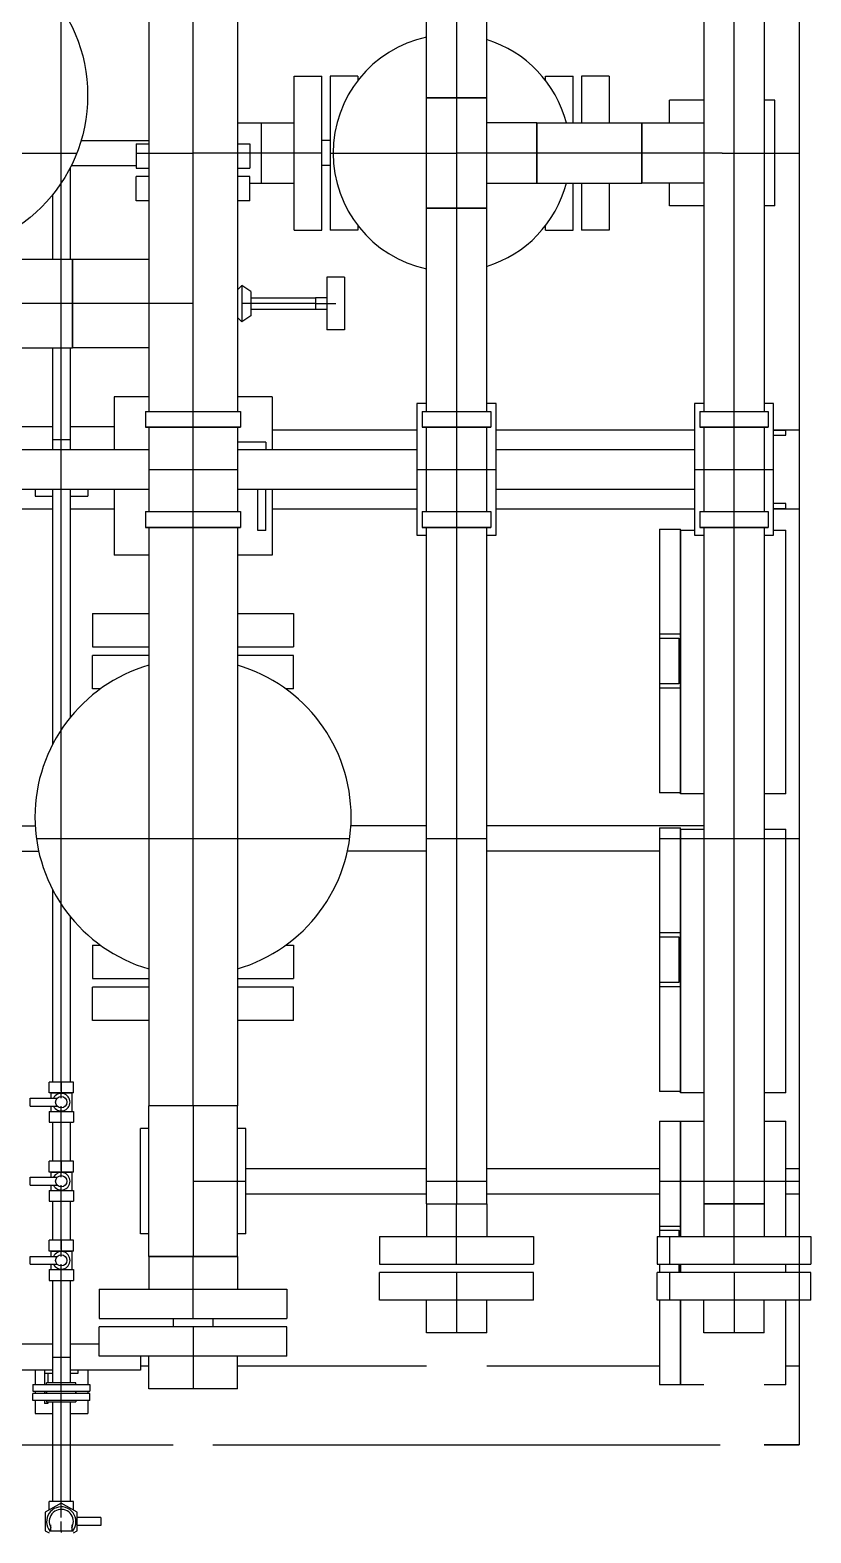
# Model space of a CAD drawing. Header units: inches. Extents: x 517790 to 538444, y 301815 to 302461.
# Drawn here: x 517882.273 to 517883.672, y 302327.072 to 302329.763 of the extents above; entities that cross this region are included whole.
import ezdxf

# ---------------------------------------------------------------- set-up
doc = ezdxf.new("R2010")
doc.units = ezdxf.units.IN
doc.header["$MEASUREMENT"] = 0
doc.layers.add('硅胶总平面底图 工艺装置区', color=253, linetype='Continuous')

msp = doc.modelspace()

# ---------------------------------------------------------------- linework, layer by layer
at = {"layer": '硅胶总平面底图 工艺装置区', "color": 253, "linetype": 'Continuous', "lineweight": -3}
for p, q in [((517883.6503, 302336.2925), (517883.6503, 302327.6033)), ((517882.9828, 302329.6417), (517882.9828, 302331.7991)), ((517883.0367, 302331.7991), (517883.0367, 302329.6417)), ((517883.0907, 302329.6417), (517883.0907, 302331.7991)), ((517882.4853, 302330.4938), (517882.4853, 302329.0804)), ((517882.5648, 302329.0804), (517882.5648, 302330.4938)), ((517882.6442, 302330.4938), (517882.6442, 302329.0804)), ((517883.4797, 302330.0577), (517883.4797, 302329.0804)), ((517883.5337, 302329.0804), (517883.5337, 302330.0577)), ((517883.5876, 302330.0577), (517883.5876, 302329.0804)), ((517882.3288, 302329.4895), (517882.3288, 302329.8026)), ((517882.746, 302329.5429), (517882.746, 302329.6808)), ((517882.746, 302329.6808), (517882.7954, 302329.6808)), ((517882.7954, 302329.5429), (517882.7954, 302329.6808)), ((517882.8105, 302329.6808), (517882.8105, 302329.5429)), ((517882.86, 302329.6808), (517882.8105, 302329.6808)), ((517882.86, 302329.6808), (517882.86, 302329.6727)), ((517883.1963, 302329.6727), (517883.1963, 302329.6808)), ((517883.1963, 302329.6808), (517883.2457, 302329.6808)), ((517883.2457, 302329.5969), (517883.2457, 302329.6808)), ((517883.2608, 302329.6808), (517883.2608, 302329.5969)), ((517883.3103, 302329.6808), (517883.2608, 302329.6808)), ((517883.3103, 302329.6808), (517883.3103, 302329.5969)), ((517882.9828, 302329.6417), (517883.0907, 302329.6417)), ((517883.0907, 302329.6417), (517882.9828, 302329.6417)), ((517882.9828, 302329.4441), (517882.9828, 302329.6417)), ((517883.0367, 302329.6417), (517883.0367, 302329.6417)), ((517883.0367, 302329.6417), (517883.0367, 302329.4441)), ((517883.0907, 302329.4441), (517883.0907, 302329.6417)), ((517883.4182, 302329.5969), (517883.4182, 302329.6373)), ((517883.4797, 302329.6373), (517883.4182, 302329.6373)), ((517883.607, 302329.6373), (517883.5876, 302329.6373)), ((517883.607, 302329.4485), (517883.607, 302329.6373)), ((517882.6442, 302329.5969), (517882.6875, 302329.5969)), ((517882.6875, 302329.489), (517882.6875, 302329.5969)), ((517882.6875, 302329.5429), (517882.6875, 302329.5969)), ((517882.6875, 302329.5969), (517882.746, 302329.5969)), ((517883.1806, 302329.5969), (517883.0907, 302329.5969)), ((517883.1806, 302329.5429), (517883.1806, 302329.5969)), ((517883.1806, 302329.5969), (517883.1806, 302329.489)), ((517883.1806, 302329.5969), (517883.3687, 302329.5969)), ((517883.3687, 302329.489), (517883.3687, 302329.5969)), ((517883.3687, 302329.5969), (517883.4797, 302329.5969)), ((517883.3687, 302329.5969), (517883.3687, 302329.489)), ((517882.0928, 302329.5429), (517882.3565, 302329.5429)), ((517882.3643, 302329.5656), (517882.4853, 302329.5656)), ((517882.4628, 302329.5596), (517882.4853, 302329.5596)), ((517882.4628, 302329.5596), (517882.4628, 302329.5161)), ((517882.4628, 302329.5429), (517882.5648, 302329.5429)), ((517882.6667, 302329.5429), (517882.5648, 302329.5429)), ((517882.6442, 302329.5596), (517882.6667, 302329.5596)), ((517882.6667, 302329.5596), (517882.6667, 302329.5161)), ((517882.6875, 302329.5429), (517882.6667, 302329.5429)), ((517882.6875, 302329.5656), (517882.6875, 302329.5656)), ((517882.6875, 302329.5429), (517882.6875, 302329.5429)), ((517882.7954, 302329.5429), (517882.6875, 302329.5429)), ((517882.6875, 302329.489), (517882.6875, 302329.5429)), ((517882.746, 302329.4051), (517882.746, 302329.5429)), ((517882.8105, 302329.5656), (517882.7954, 302329.5656)), ((517882.7954, 302329.4051), (517882.7954, 302329.5429)), ((517882.8105, 302329.5429), (517882.8105, 302329.4051)), ((517882.8105, 302329.5429), (517883.0367, 302329.5429)), ((517883.0907, 302329.5429), (517883.0367, 302329.5429)), ((517883.1806, 302329.5429), (517883.0907, 302329.5429)), ((517883.1806, 302329.5429), (517883.1806, 302329.5429)), ((517883.1806, 302329.5429), (517883.1806, 302329.5429)), ((517883.1806, 302329.489), (517883.1806, 302329.5429)), ((517883.3687, 302329.5429), (517883.1806, 302329.5429)), ((517883.3687, 302329.5429), (517883.3687, 302329.5429)), ((517883.3687, 302329.5429), (517883.3687, 302329.5429)), ((517883.4797, 302329.5429), (517883.3687, 302329.5429)), ((517883.5126, 302329.5429), (517883.4797, 302329.5429)), ((517883.5126, 302329.5429), (517883.6503, 302329.5429)), ((517882.3445, 302329.5163), (517882.3445, 302329.3528)), ((517882.3465, 302329.5203), (517882.4628, 302329.5203)), ((517882.4628, 302329.5161), (517882.4853, 302329.5161)), ((517882.6442, 302329.5161), (517882.6667, 302329.5161)), ((517882.6875, 302329.5203), (517882.6875, 302329.5203)), ((517882.8105, 302329.5203), (517882.7954, 302329.5203)), ((517882.3288, 302329.3528), (517882.3288, 302329.4895)), ((517882.4853, 302329.501), (517882.4628, 302329.501)), ((517882.4628, 302329.4576), (517882.4628, 302329.501)), ((517882.6667, 302329.501), (517882.6442, 302329.501)), ((517882.6667, 302329.4576), (517882.6667, 302329.501)), ((517882.6667, 302329.489), (517882.6875, 302329.489)), ((517882.6875, 302329.489), (517882.746, 302329.489)), ((517883.0907, 302329.489), (517883.1806, 302329.489)), ((517883.1806, 302329.489), (517883.3687, 302329.489)), ((517883.2457, 302329.4051), (517883.2457, 302329.489)), ((517883.2608, 302329.489), (517883.2608, 302329.4051)), ((517883.3103, 302329.489), (517883.3103, 302329.4051)), ((517883.4797, 302329.489), (517883.3687, 302329.489)), ((517883.4182, 302329.4485), (517883.4182, 302329.489)), ((517882.313, 302329.468), (517882.313, 302329.3528)), ((517882.4853, 302329.4576), (517882.4628, 302329.4576)), ((517882.6667, 302329.4576), (517882.6442, 302329.4576)), ((517883.0907, 302329.4441), (517882.9828, 302329.4441)), ((517882.9828, 302329.4441), (517883.0907, 302329.4441)), ((517882.9828, 302329.0804), (517882.9828, 302329.4441)), ((517883.0367, 302329.4441), (517883.0367, 302329.4442)), ((517883.0367, 302329.4441), (517883.0367, 302329.4441)), ((517883.0367, 302329.4441), (517883.0367, 302329.0804)), ((517883.0907, 302329.0804), (517883.0907, 302329.4441)), ((517883.4797, 302329.4485), (517883.4182, 302329.4485)), ((517883.607, 302329.4485), (517883.5876, 302329.4485)), ((517882.86, 302329.4132), (517882.86, 302329.4051)), ((517883.1963, 302329.4051), (517883.1963, 302329.4132)), ((517882.746, 302329.4051), (517882.7954, 302329.4051)), ((517882.86, 302329.4051), (517882.8105, 302329.4051)), ((517883.1963, 302329.4051), (517883.2457, 302329.4051)), ((517883.3103, 302329.4051), (517883.2608, 302329.4051)), ((517881.6747, 302329.3528), (517882.349, 302329.3528)), ((517882.3288, 302329.194), (517882.3288, 302329.3528)), ((517882.349, 302329.194), (517882.349, 302329.3528)), ((517882.349, 302329.3528), (517882.4853, 302329.3528)), ((517882.349, 302329.3528), (517882.349, 302329.194)), ((517882.6442, 302329.2982), (517882.652, 302329.306)), ((517882.652, 302329.306), (517882.652, 302329.2409)), ((517882.6682, 302329.2951), (517882.652, 302329.306)), ((517882.8046, 302329.3206), (517882.8046, 302329.2734)), ((517882.836, 302329.3206), (517882.8046, 302329.3206)), ((517882.836, 302329.3206), (517882.836, 302329.2734)), ((517882.349, 302329.2734), (517881.6747, 302329.2734)), ((517882.349, 302329.2734), (517882.349, 302329.2734)), ((517882.349, 302329.2734), (517882.349, 302329.2734)), ((517882.4853, 302329.2734), (517882.349, 302329.2734)), ((517882.5648, 302329.2734), (517882.4853, 302329.2734)), ((517882.6532, 302329.2734), (517882.6532, 302329.2734)), ((517882.6578, 302329.2734), (517882.6532, 302329.2734)), ((517882.6682, 302329.2734), (517882.6578, 302329.2734)), ((517882.6682, 302329.2734), (517882.6578, 302329.2734)), ((517882.6682, 302329.2951), (517882.6682, 302329.2517)), ((517882.6682, 302329.2835), (517882.7843, 302329.2835)), ((517882.7843, 302329.2734), (517882.6682, 302329.2734)), ((517882.7843, 302329.2835), (517882.7843, 302329.2633)), ((517882.7843, 302329.2835), (517882.7843, 302329.2734)), ((517882.8046, 302329.2835), (517882.7843, 302329.2835)), ((517882.7843, 302329.2734), (517882.7843, 302329.2734)), ((517882.7843, 302329.2734), (517882.7843, 302329.2734)), ((517882.7843, 302329.2734), (517882.8046, 302329.2734)), ((517882.7843, 302329.2734), (517882.7843, 302329.2633)), ((517882.8046, 302329.2734), (517882.8203, 302329.2734)), ((517882.8046, 302329.2734), (517882.8046, 302329.2262)), ((517882.836, 302329.2734), (517882.836, 302329.2262)), ((517882.6442, 302329.2487), (517882.652, 302329.2409)), ((517882.6682, 302329.2517), (517882.652, 302329.2409)), ((517882.6682, 302329.2633), (517882.7843, 302329.2633)), ((517882.7843, 302329.2633), (517882.8046, 302329.2633)), ((517882.836, 302329.2262), (517882.8046, 302329.2262)), ((517881.6747, 302329.194), (517882.349, 302329.194)), ((517882.313, 302329.194), (517882.313, 302329.0119)), ((517882.3288, 302329.0119), (517882.3288, 302329.194)), ((517882.3445, 302329.194), (517882.3445, 302329.0119)), ((517882.4853, 302329.194), (517882.349, 302329.194)), ((517882.4853, 302329.1062), (517882.4232, 302329.1062)), ((517882.4232, 302329.1062), (517882.4232, 302329.0119)), ((517882.7064, 302329.1062), (517882.6442, 302329.1062)), ((517882.7064, 302329.1062), (517882.7064, 302329.0119)), ((517882.9828, 302329.0945), (517882.9659, 302329.0945)), ((517882.9828, 302329.0945), (517882.9659, 302329.0945)), ((517882.9659, 302329.0945), (517882.9659, 302328.8585)), ((517882.9659, 302329.0945), (517882.9659, 302328.8585)), ((517883.1075, 302329.0945), (517883.0907, 302329.0945)), ((517883.1075, 302329.0945), (517883.0907, 302329.0945)), ((517883.1075, 302328.8585), (517883.1075, 302329.0945)), ((517883.1075, 302328.8585), (517883.1075, 302329.0945)), ((517883.4629, 302329.0945), (517883.4629, 302328.8585)), ((517883.4629, 302329.0945), (517883.4629, 302328.8585)), ((517883.4797, 302329.0945), (517883.4629, 302329.0945)), ((517883.4797, 302329.0945), (517883.4629, 302329.0945)), ((517883.6045, 302329.0945), (517883.5876, 302329.0945)), ((517883.6045, 302329.0945), (517883.5876, 302329.0945)), ((517883.6045, 302328.8585), (517883.6045, 302329.0945)), ((517883.6045, 302328.8585), (517883.6045, 302329.0945)), ((517882.4798, 302329.0804), (517882.5648, 302329.0804)), ((517882.4798, 302329.0804), (517882.5648, 302329.0804)), ((517882.4798, 302329.0804), (517882.4798, 302329.052)), ((517882.5648, 302329.052), (517882.5648, 302329.0804)), ((517882.5648, 302329.0804), (517882.6497, 302329.0804)), ((517882.5648, 302329.0804), (517882.6497, 302329.0804)), ((517882.6497, 302329.0804), (517882.6497, 302329.052)), ((517882.9754, 302329.0804), (517883.0367, 302329.0804)), ((517882.9754, 302329.0804), (517883.0367, 302329.0804)), ((517882.9754, 302329.0804), (517882.9754, 302329.052)), ((517883.0367, 302329.0804), (517883.0981, 302329.0804)), ((517883.0367, 302329.0804), (517883.0981, 302329.0804)), ((517883.0367, 302329.0804), (517883.0367, 302329.052)), ((517883.0981, 302329.0804), (517883.0981, 302329.052)), ((517883.4723, 302329.0804), (517883.5337, 302329.0804)), ((517883.4723, 302329.0804), (517883.5337, 302329.0804)), ((517883.4723, 302329.0804), (517883.4723, 302329.052)), ((517883.5337, 302329.052), (517883.5337, 302329.0804)), ((517883.5337, 302329.0804), (517883.595, 302329.0804)), ((517883.5337, 302329.0804), (517883.595, 302329.0804)), ((517883.595, 302329.0804), (517883.595, 302329.052)), ((517882.2344, 302329.0535), (517882.313, 302329.0535)), ((517882.313, 302329.0299), (517882.3445, 302329.0299)), ((517882.3445, 302329.0535), (517882.4232, 302329.0535)), ((517882.5648, 302329.052), (517882.4798, 302329.052)), ((517882.4798, 302329.052), (517882.5648, 302329.052)), ((517882.4853, 302329.052), (517882.4853, 302328.901)), ((517882.5648, 302328.901), (517882.5648, 302329.052)), ((517882.6497, 302329.052), (517882.5648, 302329.052)), ((517882.5648, 302329.052), (517882.6497, 302329.052)), ((517882.6442, 302329.052), (517882.6442, 302328.901)), ((517882.7064, 302329.0473), (517882.9659, 302329.0473)), ((517883.0367, 302329.052), (517882.9754, 302329.052)), ((517882.9754, 302329.052), (517883.0367, 302329.052)), ((517882.9828, 302328.901), (517882.9828, 302329.052)), ((517883.0981, 302329.052), (517883.0367, 302329.052)), ((517883.0367, 302329.052), (517883.0981, 302329.052)), ((517883.0367, 302329.052), (517883.0367, 302328.901)), ((517883.0907, 302328.901), (517883.0907, 302329.052)), ((517883.1075, 302329.0473), (517883.4629, 302329.0473)), ((517883.5337, 302329.052), (517883.4723, 302329.052)), ((517883.4723, 302329.052), (517883.5337, 302329.052)), ((517883.4797, 302329.052), (517883.4797, 302328.901)), ((517883.5337, 302328.901), (517883.5337, 302329.052)), ((517883.595, 302329.052), (517883.5337, 302329.052)), ((517883.5337, 302329.052), (517883.595, 302329.052)), ((517883.5876, 302329.052), (517883.5876, 302328.901)), ((517883.6045, 302329.0473), (517883.6503, 302329.0473)), ((517883.6267, 302329.0464), (517883.6045, 302329.0464)), ((517883.6045, 302329.0379), (517883.6267, 302329.0379)), ((517883.6267, 302329.0379), (517883.6267, 302329.0464)), ((517883.6503, 302329.0473), (517883.6503, 302328.9057)), ((517881.6916, 302329.0119), (517882.4853, 302329.0119)), ((517882.3288, 302328.9411), (517882.3288, 302329.0119)), ((517882.695, 302329.025), (517882.6442, 302329.025)), ((517882.6442, 302329.0119), (517882.9659, 302329.0119)), ((517882.695, 302329.025), (517882.695, 302329.0119)), ((517883.1075, 302329.0119), (517883.4629, 302329.0119)), ((517882.4853, 302328.9765), (517882.6442, 302328.9765)), ((517882.9659, 302328.9765), (517882.9828, 302328.9765)), ((517882.9828, 302328.9765), (517883.0907, 302328.9765)), ((517883.0907, 302328.9765), (517883.1075, 302328.9765)), ((517883.4629, 302328.9765), (517883.4797, 302328.9765)), ((517883.4797, 302328.9765), (517883.5876, 302328.9765)), ((517883.5876, 302328.9765), (517883.6045, 302328.9765)), ((517881.6916, 302328.9411), (517882.4853, 302328.9411)), ((517882.282, 302328.9411), (517882.282, 302328.9289)), ((517882.282, 302328.9289), (517882.313, 302328.9289)), ((517882.313, 302328.9411), (517882.313, 302328.4839)), ((517882.3288, 302328.5108), (517882.3288, 302328.9411)), ((517882.3445, 302328.9411), (517882.3445, 302328.5323)), ((517882.3445, 302328.9289), (517882.3764, 302328.9289)), ((517882.3764, 302328.9411), (517882.3764, 302328.9289)), ((517882.4232, 302328.9411), (517882.4232, 302328.823)), ((517882.6442, 302328.9411), (517882.9659, 302328.9411)), ((517882.6809, 302328.8669), (517882.6809, 302328.9411)), ((517882.695, 302328.8669), (517882.695, 302328.9411)), ((517882.7064, 302328.9411), (517882.7064, 302328.823)), ((517883.1075, 302328.9411), (517883.4629, 302328.9411)), ((517882.2344, 302328.9057), (517882.313, 302328.9057)), ((517882.3445, 302328.9057), (517882.4232, 302328.9057)), ((517882.4798, 302328.901), (517882.5648, 302328.901)), ((517882.4798, 302328.901), (517882.5648, 302328.901)), ((517882.4798, 302328.901), (517882.4798, 302328.8727)), ((517882.5648, 302328.8727), (517882.5648, 302328.901)), ((517882.5648, 302328.901), (517882.6497, 302328.901)), ((517882.5648, 302328.901), (517882.6497, 302328.901)), ((517882.6497, 302328.901), (517882.6497, 302328.8727)), ((517882.7064, 302328.9057), (517882.9659, 302328.9057)), ((517882.9754, 302328.901), (517883.0367, 302328.901)), ((517882.9754, 302328.901), (517883.0367, 302328.901)), ((517882.9754, 302328.901), (517882.9754, 302328.8727)), ((517883.0367, 302328.901), (517883.0981, 302328.901)), ((517883.0367, 302328.901), (517883.0981, 302328.901)), ((517883.0367, 302328.901), (517883.0367, 302328.8727)), ((517883.0981, 302328.901), (517883.0981, 302328.8727)), ((517883.1075, 302328.9057), (517883.4629, 302328.9057)), ((517883.4723, 302328.901), (517883.5337, 302328.901)), ((517883.4723, 302328.901), (517883.5337, 302328.901)), ((517883.4723, 302328.901), (517883.4723, 302328.8727)), ((517883.5337, 302328.8727), (517883.5337, 302328.901)), ((517883.5337, 302328.901), (517883.595, 302328.901)), ((517883.5337, 302328.901), (517883.595, 302328.901)), ((517883.595, 302328.901), (517883.595, 302328.8727)), ((517883.6267, 302328.9152), (517883.6045, 302328.9152)), ((517883.6045, 302328.9067), (517883.6267, 302328.9067)), ((517883.6045, 302328.9057), (517883.6503, 302328.9057)), ((517883.6267, 302328.9067), (517883.6267, 302328.9152)), ((517882.5648, 302328.8727), (517882.4798, 302328.8727)), ((517882.4798, 302328.8727), (517882.5648, 302328.8727)), ((517882.4853, 302328.8727), (517882.4853, 302327.8369)), ((517882.5648, 302327.8369), (517882.5648, 302328.8727)), ((517882.6497, 302328.8727), (517882.5648, 302328.8727)), ((517882.5648, 302328.8727), (517882.6497, 302328.8727)), ((517882.6442, 302328.8727), (517882.6442, 302327.8369)), ((517883.0367, 302328.8727), (517882.9754, 302328.8727)), ((517882.9754, 302328.8727), (517883.0367, 302328.8727)), ((517882.9828, 302327.6618), (517882.9828, 302328.8727)), ((517883.0981, 302328.8727), (517883.0367, 302328.8727)), ((517883.0367, 302328.8727), (517883.0981, 302328.8727)), ((517883.0367, 302328.8727), (517883.0367, 302327.6618)), ((517883.0907, 302327.6618), (517883.0907, 302328.8727)), ((517883.4, 302328.8694), (517883.4379, 302328.8694)), ((517883.4, 302328.8694), (517883.4, 302328.3974)), ((517883.4379, 302328.8679), (517883.4379, 302328.8694)), ((517883.4379, 302328.8679), (517883.4629, 302328.8679)), ((517883.4379, 302328.8679), (517883.4629, 302328.8679)), ((517883.4379, 302328.8679), (517883.4379, 302328.3959)), ((517883.4379, 302328.3959), (517883.4379, 302328.8679)), ((517883.5337, 302328.8727), (517883.4723, 302328.8727)), ((517883.4723, 302328.8727), (517883.5337, 302328.8727)), ((517883.4797, 302328.8727), (517883.4797, 302327.6618)), ((517883.5337, 302327.6618), (517883.5337, 302328.8727)), ((517883.595, 302328.8727), (517883.5337, 302328.8727)), ((517883.5337, 302328.8727), (517883.595, 302328.8727)), ((517883.5876, 302328.8727), (517883.5876, 302327.6618)), ((517883.6045, 302328.8679), (517883.6267, 302328.8679)), ((517883.6045, 302328.8679), (517883.6267, 302328.8679)), ((517883.6267, 302328.3959), (517883.6267, 302328.8679)), ((517883.6267, 302328.3959), (517883.6267, 302328.8679)), ((517882.695, 302328.8669), (517882.6809, 302328.8669)), ((517882.9659, 302328.8585), (517882.9828, 302328.8585)), ((517882.9659, 302328.8585), (517882.9828, 302328.8585)), ((517883.0907, 302328.8585), (517883.1075, 302328.8585)), ((517883.0907, 302328.8585), (517883.1075, 302328.8585)), ((517883.4629, 302328.8585), (517883.4797, 302328.8585)), ((517883.4629, 302328.8585), (517883.4797, 302328.8585)), ((517883.5876, 302328.8585), (517883.6045, 302328.8585)), ((517883.5876, 302328.8585), (517883.6045, 302328.8585)), ((517882.4853, 302328.823), (517882.4232, 302328.823)), ((517882.7064, 302328.823), (517882.6442, 302328.823)), ((517882.3849, 302328.7186), (517882.4853, 302328.7186)), ((517882.3849, 302328.7186), (517882.3849, 302328.6587)), ((517882.6442, 302328.7186), (517882.7446, 302328.7186)), ((517882.7446, 302328.7186), (517882.7446, 302328.6587)), ((517883.4379, 302328.6813), (517883.4, 302328.6813)), ((517883.4, 302328.6813), (517883.4, 302328.6742)), ((517882.3849, 302328.6587), (517882.4853, 302328.6587)), ((517882.6442, 302328.6587), (517882.7446, 302328.6587)), ((517883.4, 302328.6742), (517883.4349, 302328.6742)), ((517883.4349, 302328.6742), (517883.4349, 302328.5925)), ((517882.4853, 302328.6436), (517882.3849, 302328.6436)), ((517882.3849, 302328.5836), (517882.3849, 302328.6436)), ((517882.7446, 302328.6436), (517882.6442, 302328.6436)), ((517882.7446, 302328.5836), (517882.7446, 302328.6436)), ((517882.3987, 302328.5836), (517882.3849, 302328.5836)), ((517882.7446, 302328.5836), (517882.7308, 302328.5836)), ((517883.4349, 302328.5925), (517883.4, 302328.5925)), ((517883.4, 302328.5925), (517883.4, 302328.5854)), ((517883.4, 302328.5854), (517883.4379, 302328.5854)), ((517882.3288, 302328.1977), (517882.3288, 302328.5108)), ((517883.4379, 302328.3974), (517883.4, 302328.3974)), ((517883.4797, 302328.3959), (517883.4379, 302328.3959)), ((517883.4797, 302328.3959), (517883.4379, 302328.3959)), ((517883.6267, 302328.3959), (517883.5876, 302328.3959)), ((517883.6267, 302328.3959), (517883.5876, 302328.3959)), ((517882.1722, 302328.3384), (517882.282, 302328.3384)), ((517882.9828, 302328.3384), (517882.8475, 302328.3384)), ((517883.4797, 302328.3384), (517883.0907, 302328.3384)), ((517883.4, 302328.3349), (517883.4, 302327.8629)), ((517883.4, 302328.3349), (517883.4379, 302328.3349)), ((517883.4379, 302328.3322), (517883.4379, 302328.3349)), ((517883.4379, 302328.3322), (517883.4797, 302328.3322)), ((517883.4379, 302328.3322), (517883.4797, 302328.3322)), ((517883.4379, 302328.3322), (517883.4379, 302327.8602)), ((517883.4379, 302327.8602), (517883.4379, 302328.3322)), ((517883.5876, 302328.3322), (517883.6267, 302328.3322)), ((517883.5876, 302328.3322), (517883.6267, 302328.3322)), ((517883.6267, 302327.8602), (517883.6267, 302328.3322)), ((517883.6267, 302327.8602), (517883.6267, 302328.3322)), ((517882.2842, 302328.3157), (517882.5648, 302328.3157)), ((517882.5648, 302328.3157), (517882.8453, 302328.3157)), ((517882.9828, 302328.3157), (517883.0907, 302328.3157)), ((517883.4, 302328.3157), (517883.6503, 302328.3157)), ((517882.1722, 302328.2931), (517882.2882, 302328.2931)), ((517882.9828, 302328.2931), (517882.8413, 302328.2931)), ((517883.4, 302328.2931), (517883.0907, 302328.2931)), ((517882.313, 302328.2246), (517882.313, 302327.8797)), ((517882.3288, 302327.8797), (517882.3288, 302328.1977)), ((517882.3445, 302328.1762), (517882.3445, 302327.8797)), ((517883.4, 302328.1468), (517883.4, 302328.1397)), ((517883.4379, 302328.1468), (517883.4, 302328.1468)), ((517882.3849, 302328.1248), (517882.3987, 302328.1248)), ((517882.3849, 302328.1248), (517882.3849, 302328.0649)), ((517882.7308, 302328.1248), (517882.7446, 302328.1248)), ((517882.7446, 302328.1248), (517882.7446, 302328.0649)), ((517883.4, 302328.1397), (517883.4349, 302328.1397)), ((517883.4349, 302328.1397), (517883.4349, 302328.058)), ((517882.3849, 302328.0649), (517882.4853, 302328.0649)), ((517882.6442, 302328.0649), (517882.7446, 302328.0649)), ((517882.4853, 302328.0498), (517882.3849, 302328.0498)), ((517882.3849, 302327.9899), (517882.3849, 302328.0498)), ((517882.7446, 302328.0498), (517882.6442, 302328.0498)), ((517882.7446, 302327.9899), (517882.7446, 302328.0498)), ((517883.4, 302328.058), (517883.4, 302328.0509)), ((517883.4349, 302328.058), (517883.4, 302328.058)), ((517883.4, 302328.0509), (517883.4379, 302328.0509)), ((517882.4853, 302327.9899), (517882.3849, 302327.9899)), ((517882.7446, 302327.9899), (517882.6442, 302327.9899)), ((517882.3288, 302327.8797), (517882.3071, 302327.8797)), ((517882.3071, 302327.8602), (517882.3071, 302327.8797)), ((517882.3288, 302327.8797), (517882.3288, 302327.8632)), ((517882.3505, 302327.8797), (517882.3288, 302327.8797)), ((517882.3288, 302327.8632), (517882.3288, 302327.8797)), ((517882.3505, 302327.8602), (517882.3505, 302327.8797)), ((517882.2731, 302327.8367), (517882.2731, 302327.8508)), ((517882.2731, 302327.8508), (517882.3216, 302327.8508)), ((517882.3288, 302327.8602), (517882.3071, 302327.8602)), ((517882.31, 302327.8602), (517882.3288, 302327.8602)), ((517882.31, 302327.8602), (517882.31, 302327.8508)), ((517882.3288, 302327.8632), (517882.3288, 302327.8602)), ((517882.3288, 302327.8538), (517882.3288, 302327.8602)), ((517882.3288, 302327.8602), (517882.3288, 302327.8602)), ((517882.3288, 302327.8602), (517882.3475, 302327.8602)), ((517882.3505, 302327.8602), (517882.3288, 302327.8602)), ((517882.3288, 302327.8508), (517882.3288, 302327.8538)), ((517882.3475, 302327.8602), (517882.3475, 302327.8272)), ((517883.4379, 302327.8629), (517883.4, 302327.8629)), ((517883.4797, 302327.8602), (517883.4379, 302327.8602)), ((517883.4797, 302327.8602), (517883.4379, 302327.8602)), ((517883.6267, 302327.8602), (517883.5876, 302327.8602)), ((517883.6267, 302327.8602), (517883.5876, 302327.8602)), ((517882.2731, 302327.8367), (517882.3216, 302327.8367)), ((517882.3071, 302327.8272), (517882.3288, 302327.8272)), ((517882.3071, 302327.8272), (517882.3071, 302327.8078)), ((517882.31, 302327.8367), (517882.31, 302327.8272)), ((517882.3288, 302327.8337), (517882.3288, 302327.8367)), ((517882.3288, 302327.8272), (517882.3288, 302327.8337)), ((517882.3288, 302327.8243), (517882.3288, 302327.8272)), ((517882.3288, 302327.8272), (517882.3505, 302327.8272)), ((517882.3288, 302327.8078), (517882.3288, 302327.8243)), ((517882.3288, 302327.8078), (517882.3288, 302327.8243)), ((517882.3505, 302327.8272), (517882.3505, 302327.8078)), ((517882.6442, 302327.8369), (517882.4853, 302327.8369)), ((517882.6442, 302327.8369), (517882.4853, 302327.8369)), ((517882.4853, 302327.5674), (517882.4853, 302327.8369)), ((517882.4853, 302327.8369), (517882.4853, 302327.8369)), ((517882.5648, 302327.8369), (517882.5648, 302327.8369)), ((517882.5648, 302327.8369), (517882.5648, 302327.5674)), ((517882.6442, 302327.5674), (517882.6442, 302327.8369)), ((517882.6442, 302327.8369), (517882.6442, 302327.8369)), ((517882.3071, 302327.8078), (517882.3288, 302327.8078)), ((517882.313, 302327.8078), (517882.313, 302327.7381)), ((517882.3288, 302327.7381), (517882.3288, 302327.8078)), ((517882.3288, 302327.8078), (517882.3505, 302327.8078)), ((517882.3445, 302327.8078), (517882.3445, 302327.7381)), ((517882.4704, 302327.6077), (517882.4704, 302327.7965)), ((517882.4853, 302327.7965), (517882.4704, 302327.7965)), ((517882.6592, 302327.7965), (517882.6442, 302327.7965)), ((517882.6592, 302327.6077), (517882.6592, 302327.7965)), ((517883.4, 302327.8095), (517883.4, 302327.6033)), ((517883.4, 302327.8095), (517883.4379, 302327.8095)), ((517883.4379, 302327.8095), (517883.4379, 302327.6033)), ((517883.4379, 302327.6033), (517883.4379, 302327.8095)), ((517883.4379, 302327.8095), (517883.4797, 302327.8095)), ((517883.4379, 302327.8095), (517883.4797, 302327.8095)), ((517883.5876, 302327.8095), (517883.6267, 302327.8095)), ((517883.5876, 302327.8095), (517883.6267, 302327.8095)), ((517883.6267, 302327.6033), (517883.6267, 302327.8095)), ((517883.6267, 302327.6033), (517883.6267, 302327.8095)), ((517882.3288, 302327.7381), (517882.3071, 302327.7381)), ((517882.3071, 302327.7186), (517882.3071, 302327.7381)), ((517882.3288, 302327.7216), (517882.3288, 302327.7381)), ((517882.3288, 302327.7381), (517882.3288, 302327.7216)), ((517882.3505, 302327.7381), (517882.3288, 302327.7381)), ((517882.3505, 302327.7186), (517882.3505, 302327.7381)), ((517882.3288, 302327.7186), (517882.3071, 302327.7186)), ((517882.31, 302327.7186), (517882.3288, 302327.7186)), ((517882.31, 302327.7186), (517882.31, 302327.7092)), ((517882.3288, 302327.7216), (517882.3288, 302327.7186)), ((517882.3288, 302327.7186), (517882.3288, 302327.7186)), ((517882.3288, 302327.7122), (517882.3288, 302327.7186)), ((517882.3288, 302327.7186), (517882.3475, 302327.7186)), ((517882.3505, 302327.7186), (517882.3288, 302327.7186)), ((517882.3288, 302327.7092), (517882.3288, 302327.7122)), ((517882.3475, 302327.7186), (517882.3475, 302327.6856)), ((517882.6592, 302327.7248), (517882.9828, 302327.7248)), ((517883.0907, 302327.7248), (517883.4, 302327.7248)), ((517883.6267, 302327.7248), (517883.6503, 302327.7248)), ((517883.6503, 302327.7248), (517883.6503, 302327.6795)), ((517882.2731, 302327.6951), (517882.2731, 302327.7092)), ((517882.2731, 302327.7092), (517882.3216, 302327.7092)), ((517882.2731, 302327.6951), (517882.3216, 302327.6951)), ((517882.3071, 302327.6856), (517882.3288, 302327.6856)), ((517882.3071, 302327.6856), (517882.3071, 302327.6662)), ((517882.31, 302327.6951), (517882.31, 302327.6856)), ((517882.3288, 302327.6921), (517882.3288, 302327.6951)), ((517882.3288, 302327.6856), (517882.3288, 302327.6921)), ((517882.3288, 302327.6827), (517882.3288, 302327.6856)), ((517882.3288, 302327.6856), (517882.3505, 302327.6856)), ((517882.3505, 302327.6856), (517882.3505, 302327.6662)), ((517882.5648, 302327.7021), (517882.6592, 302327.7021)), ((517882.9828, 302327.7021), (517883.0907, 302327.7021)), ((517883.4, 302327.7021), (517883.6503, 302327.7021)), ((517882.3071, 302327.6662), (517882.3288, 302327.6662)), ((517882.313, 302327.6662), (517882.313, 302327.5965)), ((517882.3288, 302327.6662), (517882.3288, 302327.6827)), ((517882.3288, 302327.6662), (517882.3288, 302327.6827)), ((517882.3288, 302327.5965), (517882.3288, 302327.6662)), ((517882.3288, 302327.6662), (517882.3505, 302327.6662)), ((517882.3445, 302327.6662), (517882.3445, 302327.5965)), ((517882.6592, 302327.6795), (517882.9828, 302327.6795)), ((517882.9828, 302327.6618), (517883.0367, 302327.6618)), ((517882.9828, 302327.6618), (517882.9828, 302327.6033)), ((517882.9828, 302327.6618), (517883.0907, 302327.6618)), ((517883.0367, 302327.5539), (517883.0367, 302327.6618)), ((517883.0367, 302327.6618), (517883.0907, 302327.6618)), ((517883.0907, 302327.6795), (517883.4, 302327.6795)), ((517883.0907, 302327.6618), (517883.0907, 302327.6033)), ((517883.5876, 302327.6618), (517883.4797, 302327.6618)), ((517883.4797, 302327.6618), (517883.5337, 302327.6618)), ((517883.4797, 302327.6618), (517883.4797, 302327.6033)), ((517883.5337, 302327.5539), (517883.5337, 302327.6618)), ((517883.5337, 302327.6618), (517883.5876, 302327.6618)), ((517883.5876, 302327.6618), (517883.5876, 302327.6033)), ((517883.6267, 302327.6795), (517883.6503, 302327.6795)), ((517882.4853, 302327.6077), (517882.4704, 302327.6077)), ((517882.6592, 302327.6077), (517882.6442, 302327.6077)), ((517882.8989, 302327.6033), (517883.0367, 302327.6033)), ((517882.8989, 302327.6033), (517882.8989, 302327.5539)), ((517883.0367, 302327.6033), (517883.1746, 302327.6033)), ((517883.1746, 302327.6033), (517883.1746, 302327.5539)), ((517883.3958, 302327.6033), (517883.5337, 302327.6033)), ((517883.3958, 302327.6033), (517883.3958, 302327.5539)), ((517883.4, 302327.6214), (517883.4, 302327.6143)), ((517883.4379, 302327.6214), (517883.4, 302327.6214)), ((517883.4, 302327.6143), (517883.4349, 302327.6143)), ((517883.4189, 302327.5539), (517883.4189, 302327.6033)), ((517883.4349, 302327.6143), (517883.4349, 302327.6033)), ((517883.5337, 302327.6033), (517883.6715, 302327.6033)), ((517883.6503, 302327.6033), (517883.6503, 302327.5539)), ((517883.6715, 302327.6033), (517883.6715, 302327.5539)), ((517882.3288, 302327.5965), (517882.3071, 302327.5965)), ((517882.3071, 302327.577), (517882.3071, 302327.5965)), ((517882.3288, 302327.577), (517882.3071, 302327.577)), ((517882.31, 302327.577), (517882.3288, 302327.577)), ((517882.31, 302327.577), (517882.31, 302327.5676)), ((517882.3288, 302327.58), (517882.3288, 302327.5965)), ((517882.3288, 302327.5965), (517882.3288, 302327.58)), ((517882.3505, 302327.5965), (517882.3288, 302327.5965)), ((517882.3288, 302327.58), (517882.3288, 302327.577)), ((517882.3288, 302327.5706), (517882.3288, 302327.577)), ((517882.3288, 302327.577), (517882.3288, 302327.577)), ((517882.3288, 302327.577), (517882.3475, 302327.577)), ((517882.3505, 302327.577), (517882.3288, 302327.577)), ((517882.3475, 302327.577), (517882.3475, 302327.544)), ((517882.3505, 302327.577), (517882.3505, 302327.5965)), ((517882.2731, 302327.5535), (517882.2731, 302327.5676)), ((517882.2731, 302327.5676), (517882.3216, 302327.5676)), ((517882.2731, 302327.5535), (517882.3216, 302327.5535)), ((517882.31, 302327.5535), (517882.31, 302327.544)), ((517882.3288, 302327.5676), (517882.3288, 302327.5706)), ((517882.3288, 302327.5505), (517882.3288, 302327.5535)), ((517882.3288, 302327.544), (517882.3288, 302327.5505)), ((517882.6442, 302327.5674), (517882.4853, 302327.5674)), ((517882.4853, 302327.5674), (517882.5648, 302327.5674)), ((517882.4853, 302327.5674), (517882.4853, 302327.5091)), ((517882.5648, 302327.5674), (517882.5648, 302327.5674)), ((517882.5648, 302327.5674), (517882.5648, 302327.5674)), ((517882.5648, 302327.4566), (517882.5648, 302327.5674)), ((517882.5648, 302327.5674), (517882.6442, 302327.5674)), ((517882.6442, 302327.5674), (517882.6442, 302327.5091)), ((517882.8989, 302327.5539), (517883.0367, 302327.5539)), ((517883.0367, 302327.5539), (517883.1746, 302327.5539)), ((517883.3958, 302327.5539), (517883.5337, 302327.5539)), ((517883.4, 302327.5539), (517883.4, 302327.5388)), ((517883.4349, 302327.5539), (517883.4349, 302327.5388)), ((517883.4379, 302327.5539), (517883.4379, 302327.5388)), ((517883.4379, 302327.5388), (517883.4379, 302327.5539)), ((517883.5337, 302327.5539), (517883.6715, 302327.5539)), ((517883.6267, 302327.5388), (517883.6267, 302327.5539)), ((517883.6267, 302327.5388), (517883.6267, 302327.5539)), ((517883.6503, 302327.5539), (517883.6503, 302327.5388)), ((517882.3071, 302327.544), (517882.3288, 302327.544)), ((517882.3071, 302327.544), (517882.3071, 302327.5246)), ((517882.3071, 302327.5246), (517882.3288, 302327.5246)), ((517882.313, 302327.5246), (517882.313, 302327.341)), ((517882.3288, 302327.5411), (517882.3288, 302327.544)), ((517882.3288, 302327.544), (517882.3505, 302327.544)), ((517882.3288, 302327.5246), (517882.3288, 302327.5411)), ((517882.3288, 302327.5246), (517882.3288, 302327.5411)), ((517882.3288, 302327.341), (517882.3288, 302327.5246)), ((517882.3288, 302327.5246), (517882.3505, 302327.5246)), ((517882.3445, 302327.5246), (517882.3445, 302327.341)), ((517882.3505, 302327.544), (517882.3505, 302327.5246)), ((517883.0367, 302327.5388), (517882.8989, 302327.5388)), ((517882.8989, 302327.4893), (517882.8989, 302327.5388)), ((517883.0367, 302327.5388), (517883.0367, 302327.4309)), ((517883.1746, 302327.5388), (517883.0367, 302327.5388)), ((517883.1746, 302327.4893), (517883.1746, 302327.5388)), ((517883.5337, 302327.5388), (517883.3958, 302327.5388)), ((517883.3958, 302327.4893), (517883.3958, 302327.5388)), ((517883.4189, 302327.4893), (517883.4189, 302327.5388)), ((517883.5337, 302327.5388), (517883.5337, 302327.4309)), ((517883.6715, 302327.5388), (517883.5337, 302327.5388)), ((517883.6503, 302327.5388), (517883.6503, 302327.4893)), ((517883.6715, 302327.4893), (517883.6715, 302327.5388)), ((517882.3969, 302327.5091), (517882.5648, 302327.5091)), ((517882.3969, 302327.5091), (517882.3969, 302327.4566)), ((517882.5648, 302327.5091), (517882.7326, 302327.5091)), ((517882.7326, 302327.5091), (517882.7326, 302327.4566)), ((517883.0367, 302327.4893), (517882.8989, 302327.4893)), ((517882.9828, 302327.4309), (517882.9828, 302327.4893)), ((517883.1746, 302327.4893), (517883.0367, 302327.4893)), ((517883.0907, 302327.4309), (517883.0907, 302327.4893)), ((517883.5337, 302327.4893), (517883.3958, 302327.4893)), ((517883.4, 302327.4893), (517883.4, 302327.3375)), ((517883.4379, 302327.4893), (517883.4379, 302327.3375)), ((517883.4379, 302327.3375), (517883.4379, 302327.4893)), ((517883.4797, 302327.4309), (517883.4797, 302327.4893)), ((517883.6715, 302327.4893), (517883.5337, 302327.4893)), ((517883.5876, 302327.4309), (517883.5876, 302327.4893)), ((517883.6267, 302327.3375), (517883.6267, 302327.4893)), ((517883.6267, 302327.3375), (517883.6267, 302327.4893)), ((517883.6503, 302327.4893), (517883.6503, 302327.2301)), ((517882.3969, 302327.4566), (517882.5648, 302327.4566)), ((517882.5294, 302327.4566), (517882.5294, 302327.4415)), ((517882.5648, 302327.4566), (517882.7326, 302327.4566)), ((517882.6002, 302327.4566), (517882.6002, 302327.4415)), ((517882.5648, 302327.4415), (517882.3969, 302327.4415)), ((517882.3969, 302327.389), (517882.3969, 302327.4415)), ((517882.5648, 302327.4415), (517882.5648, 302327.3307)), ((517882.7326, 302327.4415), (517882.5648, 302327.4415)), ((517882.7326, 302327.389), (517882.7326, 302327.4415)), ((517883.0367, 302327.4309), (517882.9828, 302327.4309)), ((517883.0907, 302327.4309), (517882.9828, 302327.4309)), ((517883.0907, 302327.4309), (517883.0367, 302327.4309)), ((517883.5337, 302327.4309), (517883.4797, 302327.4309)), ((517883.5876, 302327.4309), (517883.4797, 302327.4309)), ((517883.5876, 302327.4309), (517883.5337, 302327.4309)), ((517882.1872, 302327.4109), (517882.313, 302327.4109)), ((517882.3445, 302327.4109), (517882.3969, 302327.4109)), ((517882.5648, 302327.389), (517882.3969, 302327.389)), ((517882.4704, 302327.389), (517882.4704, 302327.3637)), ((517882.4853, 302327.3307), (517882.4853, 302327.389)), ((517882.7326, 302327.389), (517882.5648, 302327.389)), ((517882.6442, 302327.3307), (517882.6442, 302327.389)), ((517882.313, 302327.3637), (517882.1872, 302327.3637)), ((517882.282, 302327.3637), (517882.282, 302327.3382)), ((517882.313, 302327.3637), (517882.299, 302327.3637)), ((517882.299, 302327.3637), (517882.299, 302327.358)), ((517882.313, 302327.3873), (517882.3445, 302327.3873)), ((517882.4704, 302327.3637), (517882.3445, 302327.3637)), ((517882.3585, 302327.3637), (517882.3445, 302327.3637)), ((517882.3585, 302327.3637), (517882.3585, 302327.358)), ((517882.3764, 302327.3637), (517882.3764, 302327.3382)), ((517882.4704, 302327.3717), (517882.4853, 302327.3717)), ((517882.6442, 302327.3717), (517882.9828, 302327.3717)), ((517883.0907, 302327.3717), (517883.4, 302327.3717)), ((517883.6267, 302327.3717), (517883.6503, 302327.3717)), ((517883.6503, 302327.3717), (517883.6503, 302327.2301)), ((517882.2778, 302327.3382), (517882.3288, 302327.3382)), ((517882.2778, 302327.3382), (517882.2778, 302327.3262)), ((517882.313, 302327.358), (517882.299, 302327.358)), ((517882.3047, 302327.358), (517882.299, 302327.358)), ((517882.299, 302327.358), (517882.299, 302327.3382)), ((517882.3288, 302327.341), (517882.3025, 302327.341)), ((517882.3025, 302327.3382), (517882.3025, 302327.341)), ((517882.3047, 302327.358), (517882.3047, 302327.341)), ((517882.355, 302327.341), (517882.3288, 302327.341)), ((517882.3288, 302327.3245), (517882.3288, 302327.341)), ((517882.3288, 302327.3382), (517882.3797, 302327.3382)), ((517882.3585, 302327.358), (517882.3445, 302327.358)), ((517882.355, 302327.3382), (517882.355, 302327.341)), ((517882.3797, 302327.3382), (517882.3797, 302327.3262)), ((517883.4379, 302327.3375), (517883.4, 302327.3375)), ((517883.4797, 302327.3375), (517883.4379, 302327.3375)), ((517883.4797, 302327.3375), (517883.4379, 302327.3375)), ((517883.6267, 302327.3375), (517883.5876, 302327.3375)), ((517883.6267, 302327.3375), (517883.5876, 302327.3375)), ((517882.2778, 302327.3262), (517882.3288, 302327.3262)), ((517882.3288, 302327.322), (517882.2778, 302327.322)), ((517882.2778, 302327.3099), (517882.2778, 302327.322)), ((517882.3288, 302327.3099), (517882.2778, 302327.3099)), ((517882.282, 302327.3262), (517882.282, 302327.322)), ((517882.282, 302327.3099), (517882.282, 302327.2863)), ((517882.299, 302327.3262), (517882.299, 302327.322)), ((517882.299, 302327.3099), (517882.299, 302327.3042)), ((517882.3025, 302327.322), (517882.3025, 302327.3262)), ((517882.3025, 302327.3262), (517882.3025, 302327.322)), ((517882.3025, 302327.3099), (517882.3025, 302327.3071)), ((517882.3288, 302327.3262), (517882.3288, 302327.3245)), ((517882.3288, 302327.3262), (517882.3797, 302327.3262)), ((517882.3288, 302327.322), (517882.3288, 302327.3236)), ((517882.3288, 302327.3071), (517882.3288, 302327.3236)), ((517882.3797, 302327.322), (517882.3288, 302327.322)), ((517882.3797, 302327.3099), (517882.3288, 302327.3099)), ((517882.355, 302327.322), (517882.355, 302327.3262)), ((517882.355, 302327.3262), (517882.355, 302327.322)), ((517882.355, 302327.3099), (517882.355, 302327.3071)), ((517882.3764, 302327.3262), (517882.3764, 302327.322)), ((517882.3764, 302327.3099), (517882.3764, 302327.2863)), ((517882.3797, 302327.3099), (517882.3797, 302327.322)), ((517882.5648, 302327.3307), (517882.4853, 302327.3307)), ((517882.6442, 302327.3307), (517882.4853, 302327.3307)), ((517882.6442, 302327.3307), (517882.5648, 302327.3307)), ((517882.282, 302327.2863), (517882.313, 302327.2863)), ((517882.3047, 302327.3042), (517882.299, 302327.3042)), ((517882.3025, 302327.3071), (517882.3288, 302327.3071)), ((517882.3047, 302327.3071), (517882.3047, 302327.3042)), ((517882.313, 302327.3071), (517882.313, 302327.1289)), ((517882.3288, 302327.3071), (517882.355, 302327.3071)), ((517882.3288, 302327.1289), (517882.3288, 302327.3071)), ((517882.3445, 302327.3071), (517882.3445, 302327.1289)), ((517882.3445, 302327.2863), (517882.3764, 302327.2863)), ((517881.1989, 302327.2301), (517882.313, 302327.2301)), ((517882.313, 302327.2301), (517882.3445, 302327.2301)), ((517882.3445, 302327.2301), (517882.4853, 302327.2301)), ((517882.4853, 302327.2301), (517882.5294, 302327.2301)), ((517882.6002, 302327.2301), (517882.6442, 302327.2301)), ((517882.6442, 302327.2301), (517882.9828, 302327.2301)), ((517882.9828, 302327.2301), (517883.0907, 302327.2301)), ((517883.0907, 302327.2301), (517883.4797, 302327.2301)), ((517883.4797, 302327.2301), (517883.5087, 302327.2301)), ((517883.6503, 302327.2301), (517883.5876, 302327.2301)), ((517883.5876, 302327.2301), (517883.6503, 302327.2301)), ((517882.3288, 302327.1259), (517882.3002, 302327.1094)), ((517882.3505, 302327.1289), (517882.3071, 302327.1289)), ((517882.3071, 302327.1134), (517882.3071, 302327.1289)), ((517882.3288, 302327.1), (517882.3288, 302327.1289)), ((517882.3573, 302327.1094), (517882.3288, 302327.1259)), ((517882.3505, 302327.1134), (517882.3505, 302327.1289)), ((517882.3002, 302327.1094), (517882.3002, 302327.0765)), ((517882.3288, 302327.0765), (517882.3288, 302327.0929)), ((517882.3573, 302327.0765), (517882.3573, 302327.1094)), ((517882.3996, 302327.1), (517882.3573, 302327.1)), ((517882.3996, 302327.1), (517882.3996, 302327.0859)), ((517882.3002, 302327.0765), (517882.3071, 302327.0725)), ((517882.3071, 302327.0764), (517882.3505, 302327.0764)), ((517882.31, 302327.0764), (517882.31, 302327.0872)), ((517882.3288, 302327.0765), (517882.3288, 302327.0764)), ((517882.3288, 302327.0764), (517882.3288, 302327.0735)), ((517882.3475, 302327.0872), (517882.3475, 302327.0764)), ((517882.3505, 302327.0725), (517882.3573, 302327.0765)), ((517882.3996, 302327.0859), (517882.3573, 302327.0859))]:
    msp.add_line(p, q, dxfattribs=at)
for centre, radius in [((517882.0928, 302329.646), 0.2832), ((517882.3288, 302327.8437), 0.0101), ((517882.3288, 302327.7021), 0.0101), ((517882.3288, 302327.5605), 0.0101)]:
    msp.add_circle(centre, radius, dxfattribs=at)
for centre, radius, start, end in [((517883.0281, 302329.5429), 0.2124, 102.3172, 257.6828), ((517883.0281, 302329.5429), 0.2124, 14.7143, 72.8619), ((517883.0281, 302329.5429), 0.2124, 287.1381, 345.2857), ((517882.5648, 302328.3542), 0.2832, 106.2876, 253.7124), ((517882.5648, 302328.3542), 0.2832, 286.2876, 73.7124), ((517882.3288, 302327.8437), 0.0157, 206.7952, 153.2048), ((517882.3288, 302327.7021), 0.0157, 206.7952, 153.2048), ((517882.3288, 302327.5605), 0.0157, 206.7952, 153.2048), ((517882.3288, 302327.0929), 0.0263, 0, 218.9184), ((517882.3288, 302327.0929), 0.0217, 0, 210.4718), ((517882.3288, 302327.0929), 0.0217, 329.5282, 0), ((517882.3288, 302327.0929), 0.0263, 321.0816, 0)]:
    msp.add_arc(centre, radius, start, end, dxfattribs=at)

doc.saveas('drawing.dxf')
